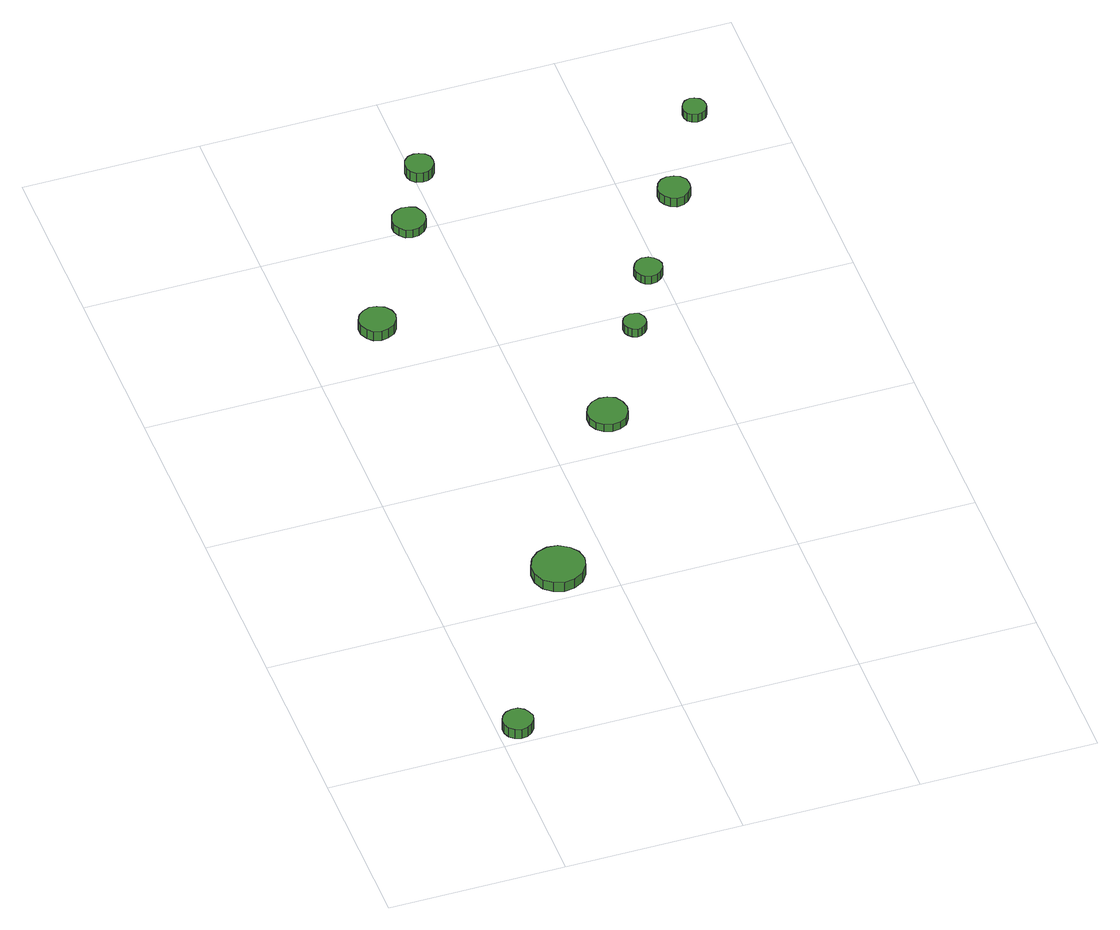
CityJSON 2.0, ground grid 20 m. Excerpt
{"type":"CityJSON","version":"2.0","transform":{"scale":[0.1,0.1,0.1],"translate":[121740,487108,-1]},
"CityObjects":{
"tree1":{"type":"SolitaryVegetationObject","attributes":{"function":"something"},"geometry":[{"type":"MultiSurface","lod":"1","boundaries":[[[0,1,2,3,4,5,6,7,8,9,10,11,12,13,14]],[[15,16,17,18,19,20,21,22,23,24,25,26,27,28,29]],[[0,29,28,1]],[[1,28,27,2]],[[2,27,26,3]],[[3,26,25,4]],[[4,25,24,5]],[[5,24,23,6]],[[6,23,22,7]],[[7,22,21,8]],[[8,21,20,9]],[[9,20,19,10]],[[10,19,18,11]],[[11,18,17,12]],[[12,17,16,13]],[[13,16,15,14]],[[14,15,29,0]]]}]},
"tree2":{"type":"SolitaryVegetationObject","attributes":{"function":"something"},"geometry":[{"type":"MultiSurface","lod":"1","boundaries":[[[30,31,32,33,34,35,36,37,38,39,40,41,42,43,44]],[[45,46,47,48,49,50,51,52,53,54,55,56,57,58,59]],[[30,59,58,31]],[[31,58,57,32]],[[32,57,56,33]],[[33,56,55,34]],[[34,55,54,35]],[[35,54,53,36]],[[36,53,52,37]],[[37,52,51,38]],[[38,51,50,39]],[[39,50,49,40]],[[40,49,48,41]],[[41,48,47,42]],[[42,47,46,43]],[[43,46,45,44]],[[44,45,59,30]]]}]},
"tree3":{"type":"SolitaryVegetationObject","attributes":{"function":"something"},"geometry":[{"type":"MultiSurface","lod":"1","boundaries":[[[60,61,62,63,64,65,66,67,68,69,70,71,72,73,74]],[[75,76,77,78,79,80,81,82,83,84,85,86,87,88,89]],[[60,89,88,61]],[[61,88,87,62]],[[62,87,86,63]],[[63,86,85,64]],[[64,85,84,65]],[[65,84,83,66]],[[66,83,82,67]],[[67,82,81,68]],[[68,81,80,69]],[[69,80,79,70]],[[70,79,78,71]],[[71,78,77,72]],[[72,77,76,73]],[[73,76,75,74]],[[74,75,89,60]]]}]},
"tree4":{"type":"SolitaryVegetationObject","attributes":{"function":"something"},"geometry":[{"type":"MultiSurface","lod":"1","boundaries":[[[90,91,92,93,94,95,96,97,98,99,100,101,102,103,104]],[[105,106,107,108,109,110,111,112,113,114,115,116,117,118,119]],[[90,119,118,91]],[[91,118,117,92]],[[92,117,116,93]],[[93,116,115,94]],[[94,115,114,95]],[[95,114,113,96]],[[96,113,112,97]],[[97,112,111,98]],[[98,111,110,99]],[[99,110,109,100]],[[100,109,108,101]],[[101,108,107,102]],[[102,107,106,103]],[[103,106,105,104]],[[104,105,119,90]]]}]},
"tree5":{"type":"SolitaryVegetationObject","attributes":{"function":"something"},"geometry":[{"type":"MultiSurface","lod":"1","boundaries":[[[120,121,122,123,124,125,126,127,128,129,130,131,132,133,134]],[[135,136,137,138,139,140,141,142,143,144,145,146,147,148,149]],[[120,149,148,121]],[[121,148,147,122]],[[122,147,146,123]],[[123,146,145,124]],[[124,145,144,125]],[[125,144,143,126]],[[126,143,142,127]],[[127,142,141,128]],[[128,141,140,129]],[[129,140,139,130]],[[130,139,138,131]],[[131,138,137,132]],[[132,137,136,133]],[[133,136,135,134]],[[134,135,149,120]]]}]},
"tree6":{"type":"SolitaryVegetationObject","attributes":{"function":"something"},"geometry":[{"type":"MultiSurface","lod":"1","boundaries":[[[150,151,152,153,154,155,156,157,158,159,160,161,162,163,164]],[[165,166,167,168,169,170,171,172,173,174,175,176,177,178,179]],[[150,179,178,151]],[[151,178,177,152]],[[152,177,176,153]],[[153,176,175,154]],[[154,175,174,155]],[[155,174,173,156]],[[156,173,172,157]],[[157,172,171,158]],[[158,171,170,159]],[[159,170,169,160]],[[160,169,168,161]],[[161,168,167,162]],[[162,167,166,163]],[[163,166,165,164]],[[164,165,179,150]]]}]},
"tree7":{"type":"SolitaryVegetationObject","attributes":{"function":"something"},"geometry":[{"type":"MultiSurface","lod":"1","boundaries":[[[180,181,182,183,184,185,186,187,188,189,190,191,192,193,194]],[[195,196,197,198,199,200,201,202,203,204,205,206,207,208,209]],[[180,209,208,181]],[[181,208,207,182]],[[182,207,206,183]],[[183,206,205,184]],[[184,205,204,185]],[[185,204,203,186]],[[186,203,202,187]],[[187,202,201,188]],[[188,201,200,189]],[[189,200,199,190]],[[190,199,198,191]],[[191,198,197,192]],[[192,197,196,193]],[[193,196,195,194]],[[194,195,209,180]]]}]},
"tree8":{"type":"SolitaryVegetationObject","attributes":{"function":"something"},"geometry":[{"type":"MultiSurface","lod":"1","boundaries":[[[210,211,212,213,214,215,216,217,218,219,220,221,222,223,224]],[[225,226,227,228,229,230,231,232,233,234,235,236,237,238,239]],[[210,239,238,211]],[[211,238,237,212]],[[212,237,236,213]],[[213,236,235,214]],[[214,235,234,215]],[[215,234,233,216]],[[216,233,232,217]],[[217,232,231,218]],[[218,231,230,219]],[[219,230,229,220]],[[220,229,228,221]],[[221,228,227,222]],[[222,227,226,223]],[[223,226,225,224]],[[224,225,239,210]]]}]},
"tree9":{"type":"SolitaryVegetationObject","attributes":{"function":"something"},"geometry":[{"type":"MultiSurface","lod":"1","boundaries":[[[240,241,242,243,244,245,246,247,248,249,250,251,252,253,254]],[[255,256,257,258,259,260,261,262,263,264,265,266,267,268,269]],[[240,269,268,241]],[[241,268,267,242]],[[242,267,266,243]],[[243,266,265,244]],[[244,265,264,245]],[[245,264,263,246]],[[246,263,262,247]],[[247,262,261,248]],[[248,261,260,249]],[[249,260,259,250]],[[250,259,258,251]],[[251,258,257,252]],[[252,257,256,253]],[[253,256,255,254]],[[254,255,269,240]]]}]},
"tree10":{"type":"SolitaryVegetationObject","attributes":{"function":"something"},"geometry":[{"type":"MultiSurface","lod":"1","boundaries":[[[270,271,272,273,274,275,276,277,278,279,280,281,282,283,284]],[[285,286,287,288,289,290,291,292,293,294,295,296,297,298,299]],[[270,299,298,271]],[[271,298,297,272]],[[272,297,296,273]],[[273,296,295,274]],[[274,295,294,275]],[[275,294,293,276]],[[276,293,292,277]],[[277,292,291,278]],[[278,291,290,279]],[[279,290,289,280]],[[280,289,288,281]],[[281,288,287,282]],[[282,287,286,283]],[[283,286,285,284]],[[284,285,299,270]]]}]}
},
"vertices":[
[38,17,24],[36,24,24],[32,30,24],[26,34,24],[19,34,24],[12,32,24],[7,27,24],[4,21,24],[4,14,24],[7,7,24],[12,3,24],[19,0,24],[26,1,24],[32,5,24],[36,10,24],[36,10,11],[32,5,11],[26,1,11],[19,0,11],[12,3,11],[7,7,11],[4,14,11],[4,21,11],[7,27,11],[12,32,11],[19,34,11],[26,34,11],[32,30,11],[36,24,11],[38,17,11],
[171,234,24],[168,246,24],[161,255,24],[150,262,24],[138,263,24],[126,259,24],[117,251,24],[112,240,24],[112,227,24],[117,216,24],[126,208,24],[138,204,24],[150,206,24],[161,212,24],[168,222,24],[168,222,11],[161,212,11],[150,206,11],[138,204,11],[126,208,11],[117,216,11],[112,227,11],[112,240,11],[117,251,11],[126,259,11],[138,263,11],[150,262,11],[161,255,11],[168,246,11],[171,234,11],
[107,668,18],[105,676,18],[100,683,18],[92,687,18],[84,688,18],[76,685,18],[70,680,18],[66,672,18],[66,664,18],[70,656,18],[76,650,18],[84,648,18],[92,649,18],[100,653,18],[105,660,18],[105,660,5],[100,653,5],[92,649,5],[84,648,5],[76,650,5],[70,656,5],[66,664,5],[66,672,5],[70,680,5],[76,685,5],[84,688,5],[92,687,5],[100,683,5],[105,676,5],[107,668,5],
[294,453,16],[292,462,16],[287,470,16],[279,474,16],[270,475,16],[261,472,16],[254,466,16],[250,458,16],[250,448,16],[254,440,16],[261,434,16],[270,431,16],[279,432,16],[287,436,16],[292,444,16],[292,444,6],[287,436,6],[279,432,6],[270,431,6],[261,434,6],[254,440,6],[250,448,6],[250,458,6],[254,466,6],[261,472,6],[270,475,6],[279,474,6],[287,470,6],[292,462,6],[294,453,6],
[189,809,16],[187,816,16],[183,823,16],[176,826,16],[168,827,16],[161,825,16],[155,820,16],[152,812,16],[152,805,16],[155,798,16],[161,792,16],[168,790,16],[176,791,16],[183,795,16],[187,801,16],[187,801,5],[183,795,5],[176,791,5],[168,790,5],[161,792,5],[155,798,5],[152,805,5],[152,812,5],[155,820,5],[161,825,5],[168,827,5],[176,826,5],[183,823,5],[187,816,5],[189,809,5],
[224,885,18],[223,892,18],[219,897,18],[213,900,18],[207,901,18],[200,899,18],[195,894,18],[193,888,18],[193,882,18],[195,876,18],[200,871,18],[207,869,18],[213,870,18],[219,873,18],[223,879,18],[223,879,5],[219,873,5],[213,870,5],[207,869,5],[200,871,5],[195,876,5],[193,882,5],[193,888,5],[195,894,5],[200,899,5],[207,901,5],[213,900,5],[219,897,5],[223,892,5],[224,885,5],
[358,577,16],[357,582,16],[354,587,16],[349,589,16],[344,590,16],[339,588,16],[335,585,16],[333,580,16],[333,574,16],[335,570,16],[339,566,16],[344,564,16],[349,565,16],[354,568,16],[357,572,16],[357,572,5],[354,568,5],[349,565,5],[344,564,5],[339,566,5],[335,570,5],[333,574,5],[333,580,5],[335,585,5],[339,588,5],[344,590,5],[349,589,5],[354,587,5],[357,582,5],[358,577,5],
[403,654,16],[401,660,16],[397,665,16],[392,668,16],[385,669,16],[379,667,16],[375,663,16],[372,657,16],[372,650,16],[375,644,16],[379,640,16],[385,638,16],[392,639,16],[397,642,16],[401,647,16],[401,647,5],[397,642,5],[392,639,5],[385,638,5],[379,640,5],[375,644,5],[372,650,5],[372,657,5],[375,663,5],[379,667,5],[385,669,5],[392,668,5],[397,665,5],[401,660,5],[403,654,5],
[471,762,17],[470,770,17],[465,776,17],[459,779,17],[451,780,17],[444,778,17],[439,773,17],[436,766,17],[436,758,17],[439,752,17],[444,747,17],[451,744,17],[459,745,17],[465,749,17],[470,755,17],[470,755,5],[465,749,5],[459,745,5],[451,744,5],[444,747,5],[439,752,5],[436,758,5],[436,766,5],[439,773,5],[444,778,5],[451,780,5],[459,779,5],[465,776,5],[470,770,5],[471,762,5],
[529,876,16],[528,882,16],[525,886,16],[520,889,16],[515,890,16],[509,888,16],[505,884,16],[503,879,16],[503,874,16],[505,868,16],[509,865,16],[515,863,16],[520,864,16],[525,866,16],[528,871,16],[528,871,5],[525,866,5],[520,864,5],[515,863,5],[509,865,5],[505,868,5],[503,874,5],[503,879,5],[505,884,5],[509,888,5],[515,890,5],[520,889,5],[525,886,5],[528,882,5],[529,876,5]
]}
